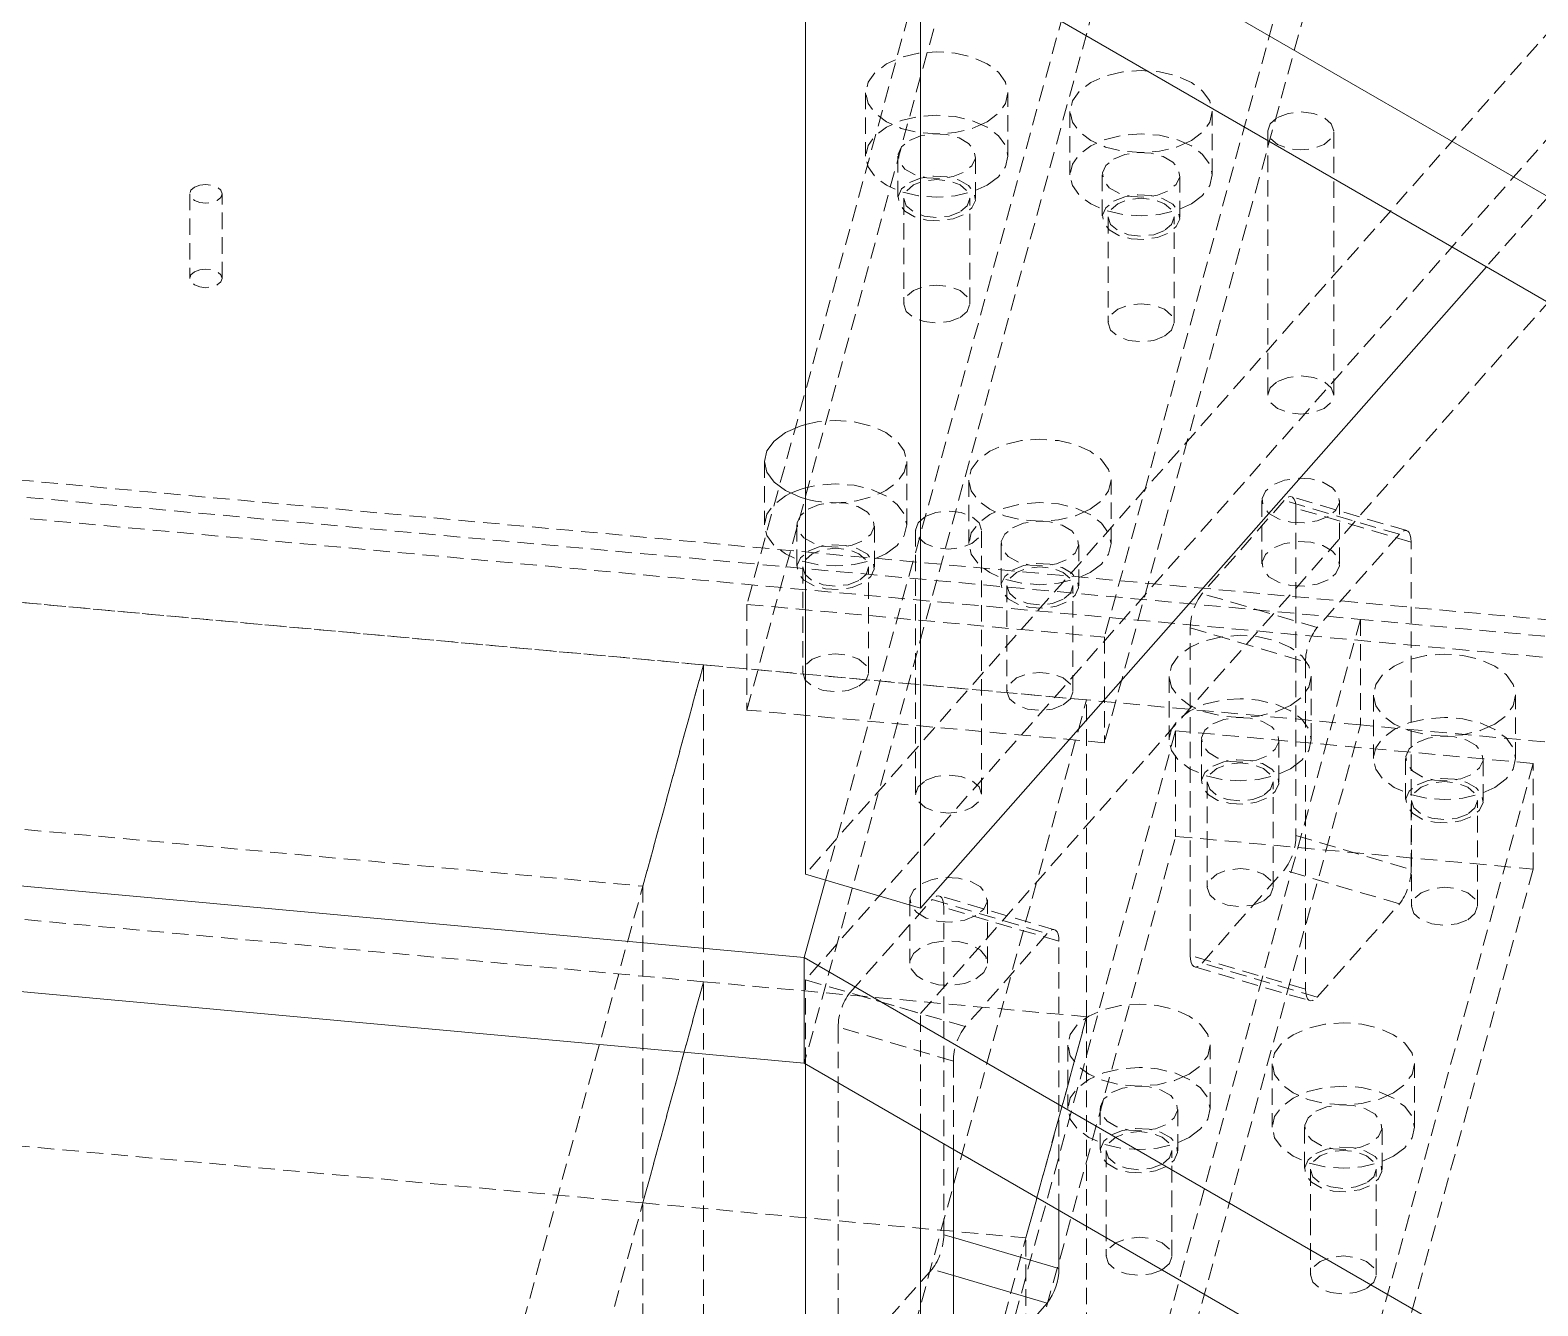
# Model space of a CAD drawing. Header units: millimetres. Extents: x 1529 to 6255, y 1713 to 5797.
# Drawn here: x 5349.6 to 5466.2, y 5170.2 to 5268.8 of the extents above; entities that cross this region are included whole.
import ezdxf

# ---------------------------------------------------------------- set-up
doc = ezdxf.new("R2010")
doc.units = ezdxf.units.MM
doc.linetypes.add('HIDDEN', pattern=[1.905, 1.27, -0.635])

msp = doc.modelspace()

# ---------------------------------------------------------------- linework, layer by layer
at = {"color": 7, "linetype": 'HIDDEN', "lineweight": 0}
for p, q in [((5452.461, 5345.75), (5409.441, 5188.951)), ((5438.164, 5345.304), (5405, 5224.426)), ((5465.819, 5342.775), (5432.655, 5221.897)), ((5531.719, 5342.013), (5409.526, 5203.57)), ((5405, 5216.26), (5438.164, 5337.139)), ((5447.095, 5334.36), (5411.086, 5203.111)), ((5465.819, 5334.61), (5432.655, 5213.732)), ((5531.719, 5333.848), (5409.526, 5195.405)), ((5418.436, 5192.784), (5540.629, 5331.227)), ((5527.5, 5324.517), (5462.201, 5250.534)), ((4968.243, 5265.91), (5538.738, 5213.747)), ((5414.186, 5263.979), (5414.186, 5259.08)), ((5425.186, 5259.08), (5425.186, 5263.979)), ((5429.989, 5262.535), (5429.989, 5257.635)), ((5440.989, 5257.635), (5440.989, 5262.535)), ((5445.288, 5261.033), (5445.288, 5240.619)), ((5450.388, 5240.619), (5450.388, 5261.033)), ((5416.686, 5259.08), (5416.686, 5255.814)), ((5422.686, 5255.814), (5422.686, 5259.08)), ((5432.489, 5257.635), (5432.489, 5254.369)), ((5438.489, 5254.369), (5438.489, 5257.635)), ((5095.099, 5255.944), (5452.461, 5223.269)), ((5539.52, 5216.598), (5098.759, 5256.899)), ((5361.907, 5256.169), (5361.907, 5249.637)), ((5364.407, 5249.637), (5364.407, 5256.169)), ((5417.136, 5255.814), (5417.136, 5247.649)), ((5422.236, 5247.649), (5422.236, 5255.814)), ((5432.939, 5254.369), (5432.939, 5246.204)), ((5438.039, 5246.204), (5438.039, 5254.369)), ((5452.461, 5215.104), (5054.521, 5251.489)), ((5401.644, 5219.75), (5105.337, 5246.842)), ((5406.364, 5235.47), (5406.364, 5230.571)), ((5417.364, 5230.571), (5417.364, 5235.47)), ((5422.167, 5234.026), (5422.167, 5229.126)), ((5433.167, 5229.126), (5433.167, 5234.026)), ((5456.035, 5230.13), (5447.125, 5232.751)), ((5446.561, 5232.466), (5440.205, 5225.264)), ((5444.838, 5232.454), (5444.838, 5227.555)), ((5455.471, 5229.845), (5446.561, 5232.466)), ((5456.379, 5229.24), (5447.469, 5231.861)), ((5447.469, 5231.861), (5447.469, 5206.548)), ((5450.838, 5227.555), (5450.838, 5232.454)), ((5408.864, 5230.571), (5408.864, 5227.305)), ((5414.864, 5227.305), (5414.864, 5230.571)), ((5100.644, 5229.737), (5396.951, 5202.645)), ((5418.048, 5230.171), (5418.048, 5209.757)), ((5423.149, 5209.757), (5423.149, 5230.171)), ((5424.667, 5229.126), (5424.667, 5225.86)), ((5430.667, 5225.86), (5430.667, 5229.126)), ((5455.471, 5229.845), (5449.115, 5222.644)), ((5456.379, 5203.928), (5456.379, 5229.24)), ((5409.314, 5227.305), (5409.314, 5219.14)), ((5414.414, 5219.14), (5414.414, 5227.305)), ((5425.117, 5225.86), (5425.117, 5217.695)), ((5430.217, 5217.695), (5430.217, 5225.86)), ((5405, 5224.426), (5432.655, 5221.897)), ((5405, 5224.426), (5405, 5216.26)), ((5449.115, 5222.644), (5440.205, 5225.264)), ((5452.461, 5223.269), (5411.086, 5072.465)), ((5452.461, 5223.269), (5452.461, 5215.104)), ((5540.713, 5215.2), (5452.461, 5223.269)), ((5401.644, 5195.254), (5105.337, 5222.346)), ((5439.297, 5222.603), (5448.207, 5219.982)), ((5439.297, 5197.29), (5439.297, 5222.603)), ((5432.655, 5221.897), (5432.655, 5213.732)), ((5401.644, 5219.75), (5358.624, 5062.951)), ((5396.951, 5202.645), (5401.644, 5219.75)), ((5431.275, 5217.041), (5401.644, 5219.75)), ((5401.644, 5219.75), (5401.644, 5195.254)), ((5448.207, 5219.982), (5448.207, 5194.669)), ((5437.651, 5218.86), (5437.651, 5213.961)), ((5448.651, 5213.961), (5448.651, 5218.86)), ((5453.454, 5217.415), (5453.454, 5212.516)), ((5464.454, 5212.516), (5464.454, 5217.415)), ((5388.255, 5060.241), (5431.275, 5217.041)), ((5432.655, 5213.732), (5405, 5216.26)), ((5431.275, 5192.545), (5431.275, 5217.041)), ((5409.441, 5058.304), (5452.461, 5215.104)), ((5540.713, 5207.034), (5452.461, 5215.104)), ((5438.164, 5214.658), (5405, 5093.779)), ((5465.819, 5212.129), (5438.164, 5214.658)), ((5438.164, 5214.658), (5438.164, 5206.492)), ((5440.151, 5213.961), (5440.151, 5210.695)), ((5446.151, 5210.695), (5446.151, 5213.961)), ((5465.819, 5212.129), (5432.655, 5091.251)), ((5455.954, 5212.516), (5455.954, 5209.25)), ((5461.954, 5209.25), (5461.954, 5212.516)), ((5465.819, 5203.963), (5465.819, 5212.129)), ((5440.601, 5210.695), (5440.601, 5202.529)), ((5445.701, 5202.529), (5445.701, 5210.695)), ((5456.404, 5209.25), (5456.404, 5201.084)), ((5461.504, 5201.084), (5461.504, 5209.25)), ((5405, 5085.614), (5438.164, 5206.492)), ((5438.164, 5206.492), (5465.819, 5203.963)), ((5447.469, 5206.548), (5456.379, 5203.928)), ((5396.951, 5178.148), (5100.644, 5205.241)), ((5465.819, 5203.963), (5432.655, 5083.085)), ((5440.205, 5196.685), (5446.561, 5203.887)), ((5455.471, 5201.266), (5446.561, 5203.887)), ((5396.951, 5202.645), (5396.951, 5178.148)), ((5412.966, 5194.402), (5419.321, 5201.604)), ((5417.599, 5201.592), (5417.599, 5196.693)), ((5419.321, 5201.604), (5428.231, 5198.983)), ((5428.796, 5199.268), (5419.886, 5201.889)), ((5423.598, 5196.693), (5423.598, 5201.592)), ((5449.115, 5194.065), (5455.471, 5201.266)), ((5429.139, 5198.378), (5420.229, 5200.999)), ((5420.229, 5175.686), (5420.229, 5200.999)), ((5428.231, 5198.983), (5421.876, 5191.782)), ((5429.139, 5177.579), (5429.139, 5198.378)), ((5448.207, 5194.669), (5439.297, 5197.29)), ((5439.641, 5196.4), (5448.551, 5193.779)), ((5449.115, 5194.065), (5440.205, 5196.685)), ((5401.644, 5195.254), (5358.624, 5038.454)), ((5396.951, 5178.148), (5401.644, 5195.254)), ((5401.644, 5195.254), (5431.275, 5192.545)), ((5401.644, 4688.999), (5401.644, 5195.254)), ((5409.526, 5188.902), (5409.526, 5195.405)), ((5409.526, 5195.405), (5418.436, 5192.784)), ((5421.876, 5191.782), (5412.966, 5194.402)), ((5431.275, 5192.545), (5388.255, 5035.745)), ((5420.968, 5189.12), (5412.058, 5191.741)), ((5412.058, 5191.741), (5412.058, 5166.428)), ((5418.436, 5183.758), (5418.436, 5192.784)), ((5426.582, 5175.439), (5431.275, 5192.545)), ((5431.275, 5192.545), (5431.275, 4686.289)), ((5429.83, 5190.351), (5429.83, 5185.452)), ((5440.83, 5185.452), (5440.83, 5190.351)), ((5420.968, 5189.12), (5420.968, 5182.297)), ((5445.633, 5188.906), (5445.633, 5184.007)), ((5456.633, 5184.007), (5456.633, 5188.906)), ((5432.33, 5185.452), (5432.33, 5182.186)), ((5438.33, 5182.186), (5438.33, 5185.452)), ((5448.133, 5184.007), (5448.133, 5180.741)), ((5454.133, 5180.741), (5454.133, 5184.007)), ((5432.78, 5182.186), (5432.78, 5174.02)), ((5437.88, 5174.02), (5437.88, 5182.186)), ((5448.583, 5180.741), (5448.583, 5172.575)), ((5453.683, 5172.575), (5453.683, 5180.741)), ((5396.951, 5178.148), (5426.582, 5175.439)), ((5396.951, 4671.893), (5396.951, 5178.148)), ((5420.968, 5175.469), (5420.229, 5175.686)), ((5426.582, 4669.184), (5426.582, 5175.439)), ((5419.321, 5173.025), (5412.966, 5165.823)), ((5420.968, 5172.54), (5419.321, 5173.025))]:
    msp.add_line(p, q, dxfattribs=at)
at = {"color": 7, "linetype": 'Continuous', "lineweight": 15}
for p, q in [((5409.591, 5289.07), (5698.033, 5122.557)), ((5409.526, 5203.57), (5409.526, 5280.943)), ((5409.591, 5280.905), (5698.033, 5114.391)), ((5418.436, 5200.949), (5418.436, 5275.799)), ((5462.201, 5250.534), (5418.436, 5200.949)), ((5011.501, 5233.501), (5409.441, 5197.116)), ((5011.501, 5225.336), (5409.441, 5188.951)), ((5418.436, 5200.949), (5409.526, 5203.57)), ((5411.086, 5203.111), (5409.441, 5197.116)), ((5409.441, 5197.116), (5694.335, 5032.65)), ((5409.441, 5188.951), (5409.441, 5197.116)), ((5409.441, 5188.951), (5694.335, 5024.485)), ((5409.526, 5072.924), (5409.526, 5188.902)), ((5418.436, 5070.303), (5418.436, 5183.758)), ((5420.968, 5182.297), (5420.968, 5163.807)), ((5429.139, 5173.066), (5429.139, 5177.579)), ((5421.876, 5163.203), (5428.231, 5170.404))]:
    msp.add_line(p, q, dxfattribs=at)
at = {"color": 8, "linetype": 'Continuous', "lineweight": 15}
for p, q in [((5429.139, 5173.066), (5420.968, 5175.469)), ((5428.231, 5170.404), (5420.968, 5172.54))]:
    msp.add_line(p, q, dxfattribs=at)
at = {"color": 7, "linetype": 'HIDDEN', "lineweight": 0, "flags": 128}
for points in [[(5423.575, 5261.734), (5422.436, 5261.23), (5421.11, 5260.913), (5419.686, 5260.804), (5418.263, 5260.913), (5416.936, 5261.23), (5415.797, 5261.734), (5414.923, 5262.392), (5414.374, 5263.158), (5414.186, 5263.979), (5414.374, 5264.801), (5414.923, 5265.567), (5415.797, 5266.225), (5416.936, 5266.729), (5418.263, 5267.046), (5419.686, 5267.155), (5421.11, 5267.046), (5422.436, 5266.729), (5423.575, 5266.225), (5424.449, 5265.567), (5424.999, 5264.801), (5425.186, 5263.979), (5424.999, 5263.158), (5424.449, 5262.392), (5423.575, 5261.734)], [(5439.378, 5260.289), (5438.239, 5259.785), (5436.913, 5259.468), (5435.489, 5259.359), (5434.066, 5259.468), (5432.739, 5259.785), (5431.6, 5260.289), (5430.726, 5260.947), (5430.177, 5261.713), (5429.989, 5262.535), (5430.177, 5263.356), (5430.726, 5264.122), (5431.6, 5264.78), (5432.739, 5265.284), (5434.066, 5265.601), (5435.489, 5265.71), (5436.913, 5265.601), (5438.239, 5265.284), (5439.378, 5264.78), (5440.252, 5264.122), (5440.802, 5263.356), (5440.989, 5262.535), (5440.802, 5261.713), (5440.252, 5260.947), (5439.378, 5260.289)], [(5423.575, 5256.835), (5424.449, 5257.493), (5424.999, 5258.258), (5425.186, 5259.08), (5424.999, 5259.902), (5424.449, 5260.668), (5423.575, 5261.325), (5422.436, 5261.83), (5421.11, 5262.147), (5419.686, 5262.255), (5418.263, 5262.147), (5416.936, 5261.83), (5415.797, 5261.325), (5414.923, 5260.668), (5414.374, 5259.902), (5414.186, 5259.08), (5414.374, 5258.258), (5414.923, 5257.493), (5415.797, 5256.835), (5416.936, 5256.331), (5418.263, 5256.013), (5419.686, 5255.905), (5421.11, 5256.013), (5422.436, 5256.331), (5423.575, 5256.835)], [(5446.035, 5262.074), (5446.862, 5262.393), (5447.838, 5262.505), (5448.814, 5262.393), (5449.641, 5262.074), (5450.194, 5261.596), (5450.388, 5261.033), (5450.194, 5260.469), (5449.641, 5259.992), (5448.814, 5259.673), (5447.838, 5259.561), (5446.862, 5259.673), (5446.035, 5259.992), (5445.482, 5260.469), (5445.288, 5261.033), (5445.482, 5261.596), (5446.035, 5262.074)], [(5417.565, 5260.305), (5418.418, 5260.65), (5419.425, 5260.805), (5420.463, 5260.753), (5421.407, 5260.499), (5422.144, 5260.074), (5422.584, 5259.528), (5422.675, 5258.929), (5422.405, 5258.348), (5421.807, 5257.856), (5420.954, 5257.511), (5419.948, 5257.355), (5418.91, 5257.407), (5417.965, 5257.662), (5417.229, 5258.087), (5416.788, 5258.632), (5416.697, 5259.231), (5416.967, 5259.812), (5417.565, 5260.305)], [(5439.378, 5255.39), (5440.252, 5256.048), (5440.802, 5256.814), (5440.989, 5257.635), (5440.802, 5258.457), (5440.252, 5259.223), (5439.378, 5259.88), (5438.239, 5260.385), (5436.913, 5260.702), (5435.489, 5260.81), (5434.066, 5260.702), (5432.739, 5260.385), (5431.6, 5259.88), (5430.726, 5259.223), (5430.177, 5258.457), (5429.989, 5257.635), (5430.177, 5256.814), (5430.726, 5256.048), (5431.6, 5255.39), (5432.739, 5254.886), (5434.066, 5254.568), (5435.489, 5254.46), (5436.913, 5254.568), (5438.239, 5254.886), (5439.378, 5255.39)], [(5433.368, 5258.86), (5434.221, 5259.205), (5435.228, 5259.361), (5436.266, 5259.308), (5437.21, 5259.054), (5437.947, 5258.629), (5438.387, 5258.084), (5438.478, 5257.484), (5438.208, 5256.903), (5437.61, 5256.411), (5436.757, 5256.066), (5435.751, 5255.91), (5434.713, 5255.962), (5433.768, 5256.217), (5433.032, 5256.642), (5432.591, 5257.187), (5432.501, 5257.786), (5432.77, 5258.367), (5433.368, 5258.86)], [(5417.565, 5257.039), (5418.418, 5257.384), (5419.425, 5257.539), (5420.463, 5257.487), (5421.407, 5257.233), (5422.144, 5256.807), (5422.584, 5256.262), (5422.675, 5255.663), (5422.405, 5255.082), (5421.807, 5254.589), (5420.954, 5254.244), (5419.948, 5254.089), (5418.91, 5254.141), (5417.965, 5254.395), (5417.229, 5254.821), (5416.788, 5255.366), (5416.697, 5255.965), (5416.967, 5256.546), (5417.565, 5257.039)], [(5421.489, 5254.773), (5420.662, 5254.454), (5419.686, 5254.342), (5418.71, 5254.454), (5417.883, 5254.773), (5417.33, 5255.251), (5417.136, 5255.814), (5417.33, 5256.377), (5417.883, 5256.855), (5418.71, 5257.174), (5419.686, 5257.286), (5420.662, 5257.174), (5421.489, 5256.855), (5422.042, 5256.377), (5422.236, 5255.814), (5422.042, 5255.251), (5421.489, 5254.773)], [(5362.273, 5256.679), (5362.678, 5256.836), (5363.157, 5256.891), (5363.635, 5256.836), (5364.04, 5256.679), (5364.311, 5256.445), (5364.407, 5256.169), (5364.311, 5255.893), (5364.04, 5255.659), (5363.635, 5255.502), (5363.157, 5255.447), (5362.678, 5255.502), (5362.273, 5255.659), (5362.002, 5255.893), (5361.907, 5256.169), (5362.002, 5256.445), (5362.273, 5256.679)], [(5433.368, 5255.594), (5434.221, 5255.939), (5435.228, 5256.094), (5436.266, 5256.042), (5437.21, 5255.788), (5437.947, 5255.362), (5438.387, 5254.817), (5438.478, 5254.218), (5438.208, 5253.637), (5437.61, 5253.145), (5436.757, 5252.8), (5435.751, 5252.644), (5434.713, 5252.696), (5433.768, 5252.95), (5433.032, 5253.376), (5432.591, 5253.921), (5432.501, 5254.52), (5432.77, 5255.101), (5433.368, 5255.594)], [(5437.292, 5253.328), (5436.465, 5253.009), (5435.489, 5252.897), (5434.513, 5253.009), (5433.686, 5253.328), (5433.133, 5253.806), (5432.939, 5254.369), (5433.133, 5254.932), (5433.686, 5255.41), (5434.513, 5255.729), (5435.489, 5255.841), (5436.465, 5255.729), (5437.292, 5255.41), (5437.845, 5254.932), (5438.039, 5254.369), (5437.845, 5253.806), (5437.292, 5253.328)], [(5362.273, 5250.147), (5362.678, 5250.303), (5363.157, 5250.358), (5363.635, 5250.303), (5364.04, 5250.147), (5364.311, 5249.913), (5364.407, 5249.637), (5364.311, 5249.36), (5364.04, 5249.126), (5363.635, 5248.97), (5363.157, 5248.915), (5362.678, 5248.97), (5362.273, 5249.126), (5362.002, 5249.361), (5361.907, 5249.637), (5362.002, 5249.913), (5362.273, 5250.147)], [(5421.489, 5246.608), (5422.042, 5247.085), (5422.236, 5247.649), (5422.042, 5248.212), (5421.489, 5248.69), (5420.662, 5249.009), (5419.686, 5249.121), (5418.71, 5249.009), (5417.883, 5248.69), (5417.33, 5248.212), (5417.136, 5247.649), (5417.33, 5247.085), (5417.883, 5246.608), (5418.71, 5246.289), (5419.686, 5246.177), (5420.662, 5246.289), (5421.489, 5246.608)], [(5437.292, 5245.163), (5437.845, 5245.64), (5438.039, 5246.204), (5437.845, 5246.767), (5437.292, 5247.245), (5436.465, 5247.564), (5435.489, 5247.676), (5434.513, 5247.564), (5433.686, 5247.245), (5433.133, 5246.767), (5432.939, 5246.204), (5433.133, 5245.64), (5433.686, 5245.163), (5434.513, 5244.844), (5435.489, 5244.732), (5436.465, 5244.844), (5437.292, 5245.163)], [(5446.035, 5241.66), (5446.862, 5241.979), (5447.838, 5242.091), (5448.814, 5241.979), (5449.641, 5241.66), (5450.194, 5241.183), (5450.388, 5240.619), (5450.194, 5240.056), (5449.641, 5239.578), (5448.814, 5239.259), (5447.838, 5239.147), (5446.862, 5239.259), (5446.035, 5239.578), (5445.482, 5240.056), (5445.288, 5240.619), (5445.482, 5241.183), (5446.035, 5241.66)], [(5409.526, 5238.344), (5410.441, 5238.537), (5411.864, 5238.646), (5413.288, 5238.537), (5414.614, 5238.22), (5415.753, 5237.716), (5416.628, 5237.058), (5417.177, 5236.292), (5417.364, 5235.47), (5417.177, 5234.649), (5416.628, 5233.883), (5415.753, 5233.225)], [(5431.556, 5231.78), (5430.417, 5231.276), (5429.091, 5230.959), (5427.667, 5230.85), (5426.244, 5230.959), (5424.917, 5231.276), (5423.778, 5231.78), (5422.904, 5232.438), (5422.355, 5233.204), (5422.167, 5234.026), (5422.355, 5234.847), (5422.904, 5235.613), (5423.778, 5236.271), (5424.917, 5236.775), (5426.244, 5237.092), (5427.667, 5237.201), (5429.091, 5237.092), (5430.417, 5236.775), (5431.556, 5236.271), (5432.431, 5235.613), (5432.98, 5234.847), (5433.167, 5234.026), (5432.98, 5233.204), (5432.431, 5232.438), (5431.556, 5231.78)], [(5415.753, 5228.326), (5416.628, 5228.984), (5417.177, 5229.749), (5417.364, 5230.571), (5417.177, 5231.393), (5416.628, 5232.159), (5415.753, 5232.816), (5414.614, 5233.321), (5413.288, 5233.638), (5411.864, 5233.746), (5410.441, 5233.638), (5409.526, 5233.445)], [(5449.959, 5231.229), (5449.106, 5230.884), (5448.099, 5230.729), (5447.061, 5230.781), (5446.117, 5231.035), (5445.38, 5231.46), (5444.94, 5232.006), (5444.849, 5232.605), (5445.119, 5233.186), (5445.717, 5233.678), (5446.57, 5234.023), (5447.576, 5234.179), (5448.614, 5234.127), (5449.559, 5233.872), (5450.295, 5233.447), (5450.736, 5232.902), (5450.827, 5232.303), (5450.557, 5231.722), (5449.959, 5231.229)], [(5408.365, 5233.021), (5407.975, 5232.816), (5407.101, 5232.159), (5406.552, 5231.393), (5406.364, 5230.571), (5406.552, 5229.749), (5407.101, 5228.984), (5407.975, 5228.326), (5409.114, 5227.822), (5410.441, 5227.504), (5411.864, 5227.396), (5413.288, 5227.504), (5414.614, 5227.822), (5415.753, 5228.326), (5415.753, 5228.326)], [(5447.469, 5231.861), (5447.451, 5232.16), (5447.4, 5232.408), (5447.316, 5232.595), (5447.203, 5232.715), (5447.065, 5232.762), (5446.908, 5232.735), (5446.738, 5232.635), (5446.561, 5232.466)], [(5409.743, 5231.796), (5410.597, 5232.141), (5411.603, 5232.296), (5412.641, 5232.244), (5413.585, 5231.99), (5414.322, 5231.565), (5414.762, 5231.019), (5414.853, 5230.42), (5414.583, 5229.839), (5413.986, 5229.347), (5413.132, 5229.002), (5412.126, 5228.846), (5411.088, 5228.898), (5410.144, 5229.153), (5409.407, 5229.578), (5408.967, 5230.123), (5408.876, 5230.722), (5409.145, 5231.303), (5409.743, 5231.796)], [(5418.795, 5231.212), (5419.623, 5231.531), (5420.599, 5231.643), (5421.574, 5231.531), (5422.402, 5231.212), (5422.954, 5230.734), (5423.149, 5230.171), (5422.954, 5229.607), (5422.402, 5229.13), (5421.574, 5228.811), (5420.598, 5228.699), (5419.623, 5228.811), (5418.795, 5229.13), (5418.243, 5229.607), (5418.048, 5230.171), (5418.243, 5230.734), (5418.795, 5231.212)], [(5431.556, 5226.881), (5432.431, 5227.539), (5432.98, 5228.305), (5433.167, 5229.126), (5432.98, 5229.948), (5432.431, 5230.714), (5431.556, 5231.371), (5430.417, 5231.876), (5429.091, 5232.193), (5427.667, 5232.301), (5426.244, 5232.193), (5424.917, 5231.876), (5423.778, 5231.371), (5422.904, 5230.714), (5422.355, 5229.948), (5422.167, 5229.126), (5422.355, 5228.305), (5422.904, 5227.539), (5423.778, 5226.881), (5424.917, 5226.377), (5426.244, 5226.059), (5427.667, 5225.951), (5429.091, 5226.059), (5430.417, 5226.377), (5431.556, 5226.881)], [(5425.546, 5230.351), (5426.4, 5230.696), (5427.406, 5230.852), (5428.444, 5230.799), (5429.388, 5230.545), (5430.125, 5230.12), (5430.565, 5229.575), (5430.656, 5228.975), (5430.386, 5228.394), (5429.789, 5227.902), (5428.935, 5227.557), (5427.929, 5227.401), (5426.891, 5227.453), (5425.947, 5227.708), (5425.21, 5228.133), (5424.77, 5228.678), (5424.679, 5229.277), (5424.948, 5229.858), (5425.546, 5230.351)], [(5409.743, 5228.53), (5410.597, 5228.875), (5411.603, 5229.03), (5412.641, 5228.978), (5413.585, 5228.724), (5414.322, 5228.298), (5414.762, 5227.753), (5414.853, 5227.154), (5414.583, 5226.573), (5413.986, 5226.08), (5413.132, 5225.735), (5412.126, 5225.58), (5411.088, 5225.632), (5410.144, 5225.886), (5409.407, 5226.312), (5408.967, 5226.857), (5408.876, 5227.456), (5409.145, 5228.037), (5409.743, 5228.53)], [(5449.959, 5226.33), (5449.106, 5225.985), (5448.099, 5225.829), (5447.061, 5225.882), (5446.117, 5226.136), (5445.38, 5226.561), (5444.94, 5227.106), (5444.849, 5227.706), (5445.119, 5228.287), (5445.717, 5228.779), (5446.57, 5229.124), (5447.576, 5229.28), (5448.614, 5229.227), (5449.559, 5228.973), (5450.295, 5228.548), (5450.736, 5228.003), (5450.827, 5227.404), (5450.557, 5226.823), (5449.959, 5226.33)], [(5456.379, 5229.24), (5456.361, 5229.539), (5456.31, 5229.787), (5456.226, 5229.974), (5456.113, 5230.094), (5455.975, 5230.141), (5455.818, 5230.114), (5455.648, 5230.014), (5455.471, 5229.845)], [(5413.667, 5226.264), (5412.84, 5225.945), (5411.864, 5225.833), (5410.889, 5225.945), (5410.061, 5226.264), (5409.508, 5226.742), (5409.314, 5227.305), (5409.508, 5227.868), (5410.061, 5228.346), (5410.889, 5228.665), (5411.864, 5228.777), (5412.84, 5228.665), (5413.667, 5228.346), (5414.22, 5227.868), (5414.414, 5227.305), (5414.22, 5226.742), (5413.667, 5226.264)], [(5425.546, 5227.085), (5426.4, 5227.43), (5427.406, 5227.585), (5428.444, 5227.533), (5429.388, 5227.279), (5430.125, 5226.853), (5430.565, 5226.308), (5430.656, 5225.709), (5430.386, 5225.128), (5429.789, 5224.636), (5428.935, 5224.291), (5427.929, 5224.135), (5426.891, 5224.187), (5425.947, 5224.441), (5425.21, 5224.867), (5424.77, 5225.412), (5424.679, 5226.011), (5424.948, 5226.592), (5425.546, 5227.085)], [(5429.471, 5224.819), (5428.643, 5224.5), (5427.667, 5224.388), (5426.692, 5224.5), (5425.864, 5224.819), (5425.311, 5225.297), (5425.117, 5225.86), (5425.312, 5226.423), (5425.864, 5226.901), (5426.692, 5227.22), (5427.667, 5227.332), (5428.643, 5227.22), (5429.471, 5226.901), (5430.023, 5226.423), (5430.217, 5225.86), (5430.023, 5225.297), (5429.471, 5224.819)], [(5447.04, 5216.615), (5445.901, 5216.11), (5444.575, 5215.793), (5443.151, 5215.685), (5441.728, 5215.793), (5440.401, 5216.11), (5439.262, 5216.615), (5438.388, 5217.272), (5437.839, 5218.038), (5437.651, 5218.86), (5437.839, 5219.682), (5438.388, 5220.448), (5439.262, 5221.105), (5440.401, 5221.61), (5441.728, 5221.927), (5443.151, 5222.035), (5444.575, 5221.927), (5445.901, 5221.61), (5447.04, 5221.105), (5447.914, 5220.448), (5448.464, 5219.682), (5448.651, 5218.86), (5448.464, 5218.038), (5447.914, 5217.272), (5447.04, 5216.615)], [(5413.667, 5218.099), (5414.22, 5218.576), (5414.414, 5219.14), (5414.22, 5219.703), (5413.667, 5220.181), (5412.84, 5220.5), (5411.864, 5220.612), (5410.889, 5220.5), (5410.061, 5220.181), (5409.508, 5219.703), (5409.314, 5219.14), (5409.508, 5218.576), (5410.061, 5218.099), (5410.889, 5217.78), (5411.864, 5217.668), (5412.84, 5217.78), (5413.667, 5218.099)], [(5462.843, 5215.17), (5461.704, 5214.665), (5460.378, 5214.348), (5458.954, 5214.24), (5457.531, 5214.348), (5456.204, 5214.665), (5455.065, 5215.17), (5454.191, 5215.828), (5453.642, 5216.593), (5453.454, 5217.415), (5453.642, 5218.237), (5454.191, 5219.003), (5455.065, 5219.66), (5456.204, 5220.165), (5457.531, 5220.482), (5458.954, 5220.59), (5460.378, 5220.482), (5461.704, 5220.165), (5462.843, 5219.66), (5463.717, 5219.003), (5464.267, 5218.237), (5464.454, 5217.415), (5464.267, 5216.593), (5463.717, 5215.828), (5462.843, 5215.17)], [(5429.471, 5216.654), (5430.023, 5217.131), (5430.217, 5217.695), (5430.023, 5218.258), (5429.471, 5218.736), (5428.643, 5219.055), (5427.667, 5219.167), (5426.692, 5219.055), (5425.864, 5218.736), (5425.312, 5218.258), (5425.117, 5217.695), (5425.311, 5217.131), (5425.864, 5216.654), (5426.692, 5216.335), (5427.667, 5216.223), (5428.643, 5216.335), (5429.471, 5216.654)], [(5447.04, 5211.716), (5447.914, 5212.373), (5448.464, 5213.139), (5448.651, 5213.961), (5448.464, 5214.783), (5447.914, 5215.548), (5447.04, 5216.206), (5445.901, 5216.71), (5444.575, 5217.028), (5443.151, 5217.136), (5441.728, 5217.028), (5440.401, 5216.71), (5439.262, 5216.206), (5438.388, 5215.548), (5437.839, 5214.783), (5437.651, 5213.961), (5437.839, 5213.139), (5438.388, 5212.373), (5439.262, 5211.716), (5440.401, 5211.211), (5441.728, 5210.894), (5443.151, 5210.786), (5444.575, 5210.894), (5445.901, 5211.211), (5447.04, 5211.716)], [(5441.03, 5215.185), (5441.883, 5215.53), (5442.89, 5215.686), (5443.928, 5215.634), (5444.872, 5215.379), (5445.609, 5214.954), (5446.049, 5214.409), (5446.14, 5213.81), (5445.87, 5213.229), (5445.273, 5212.736), (5444.419, 5212.391), (5443.413, 5212.235), (5442.375, 5212.288), (5441.431, 5212.542), (5440.694, 5212.967), (5440.253, 5213.513), (5440.163, 5214.112), (5440.432, 5214.693), (5441.03, 5215.185)], [(5462.843, 5210.271), (5463.717, 5210.928), (5464.267, 5211.694), (5464.454, 5212.516), (5464.267, 5213.338), (5463.717, 5214.103), (5462.843, 5214.761), (5461.704, 5215.266), (5460.378, 5215.583), (5458.954, 5215.691), (5457.531, 5215.583), (5456.204, 5215.266), (5455.065, 5214.761), (5454.191, 5214.103), (5453.642, 5213.338), (5453.454, 5212.516), (5453.642, 5211.694), (5454.191, 5210.928), (5455.065, 5210.271), (5456.204, 5209.766), (5457.531, 5209.449), (5458.954, 5209.341), (5460.378, 5209.449), (5461.704, 5209.766), (5462.843, 5210.271)], [(5456.833, 5213.74), (5457.686, 5214.085), (5458.693, 5214.241), (5459.731, 5214.189), (5460.675, 5213.935), (5461.412, 5213.509), (5461.852, 5212.964), (5461.943, 5212.365), (5461.673, 5211.784), (5461.076, 5211.291), (5460.222, 5210.946), (5459.216, 5210.791), (5458.178, 5210.843), (5457.234, 5211.097), (5456.497, 5211.522), (5456.057, 5212.068), (5455.966, 5212.667), (5456.235, 5213.248), (5456.833, 5213.74)], [(5441.03, 5211.919), (5441.883, 5212.264), (5442.89, 5212.42), (5443.928, 5212.367), (5444.872, 5212.113), (5445.609, 5211.688), (5446.049, 5211.143), (5446.14, 5210.544), (5445.87, 5209.963), (5445.273, 5209.47), (5444.419, 5209.125), (5443.413, 5208.969), (5442.375, 5209.022), (5441.431, 5209.276), (5440.694, 5209.701), (5440.253, 5210.246), (5440.163, 5210.846), (5440.432, 5211.427), (5441.03, 5211.919)], [(5444.954, 5209.654), (5444.127, 5209.335), (5443.151, 5209.223), (5442.175, 5209.335), (5441.348, 5209.654), (5440.795, 5210.131), (5440.601, 5210.695), (5440.795, 5211.258), (5441.348, 5211.736), (5442.175, 5212.055), (5443.151, 5212.167), (5444.127, 5212.055), (5444.954, 5211.736), (5445.507, 5211.258), (5445.701, 5210.695), (5445.507, 5210.131), (5444.954, 5209.654)], [(5418.795, 5210.798), (5419.623, 5211.117), (5420.599, 5211.229), (5421.574, 5211.117), (5422.402, 5210.798), (5422.954, 5210.321), (5423.149, 5209.757), (5422.954, 5209.194), (5422.402, 5208.716), (5421.574, 5208.397), (5420.598, 5208.285), (5419.623, 5208.397), (5418.795, 5208.716), (5418.243, 5209.194), (5418.048, 5209.757), (5418.243, 5210.321), (5418.795, 5210.798)], [(5456.833, 5210.474), (5457.686, 5210.819), (5458.693, 5210.975), (5459.731, 5210.923), (5460.675, 5210.668), (5461.412, 5210.243), (5461.852, 5209.698), (5461.943, 5209.099), (5461.673, 5208.518), (5461.076, 5208.025), (5460.222, 5207.68), (5459.216, 5207.524), (5458.178, 5207.577), (5457.234, 5207.831), (5456.497, 5208.256), (5456.057, 5208.801), (5455.966, 5209.401), (5456.235, 5209.982), (5456.833, 5210.474)], [(5460.757, 5208.209), (5459.93, 5207.89), (5458.954, 5207.778), (5457.978, 5207.89), (5457.151, 5208.209), (5456.598, 5208.686), (5456.404, 5209.25), (5456.598, 5209.813), (5457.151, 5210.291), (5457.978, 5210.61), (5458.954, 5210.722), (5459.93, 5210.61), (5460.757, 5210.291), (5461.31, 5209.813), (5461.504, 5209.25), (5461.31, 5208.686), (5460.757, 5208.209)], [(5444.954, 5201.488), (5445.507, 5201.966), (5445.701, 5202.529), (5445.507, 5203.092), (5444.954, 5203.57), (5444.127, 5203.889), (5443.151, 5204.001), (5442.175, 5203.889), (5441.348, 5203.57), (5440.795, 5203.092), (5440.601, 5202.529), (5440.795, 5201.966), (5441.348, 5201.488), (5442.175, 5201.169), (5443.151, 5201.057), (5444.127, 5201.169), (5444.954, 5201.488)], [(5422.72, 5200.367), (5421.866, 5200.022), (5420.86, 5199.867), (5419.822, 5199.919), (5418.878, 5200.173), (5418.141, 5200.598), (5417.701, 5201.144), (5417.61, 5201.743), (5417.88, 5202.324), (5418.477, 5202.816), (5419.331, 5203.161), (5420.337, 5203.317), (5421.375, 5203.265), (5422.319, 5203.01), (5423.056, 5202.585), (5423.496, 5202.04), (5423.587, 5201.441), (5423.317, 5200.86), (5422.72, 5200.367)], [(5460.757, 5200.043), (5461.31, 5200.521), (5461.504, 5201.084), (5461.31, 5201.648), (5460.757, 5202.125), (5459.93, 5202.444), (5458.954, 5202.556), (5457.978, 5202.444), (5457.151, 5202.125), (5456.598, 5201.648), (5456.404, 5201.084), (5456.598, 5200.521), (5457.151, 5200.043), (5457.978, 5199.724), (5458.954, 5199.612), (5459.93, 5199.724), (5460.757, 5200.043)], [(5420.229, 5200.999), (5420.212, 5201.298), (5420.16, 5201.546), (5420.076, 5201.733), (5419.963, 5201.853), (5419.826, 5201.9), (5419.669, 5201.873), (5419.499, 5201.773), (5419.321, 5201.604)], [(5429.139, 5198.378), (5429.122, 5198.677), (5429.07, 5198.925), (5428.986, 5199.112), (5428.873, 5199.232), (5428.736, 5199.279), (5428.579, 5199.252), (5428.409, 5199.152), (5428.231, 5198.983)], [(5422.72, 5195.468), (5423.317, 5195.961), (5423.587, 5196.542), (5423.496, 5197.141), (5423.056, 5197.686), (5422.319, 5198.111), (5421.375, 5198.365), (5420.337, 5198.418), (5419.331, 5198.262), (5418.477, 5197.917), (5417.88, 5197.424), (5417.61, 5196.843), (5417.701, 5196.244), (5418.141, 5195.699), (5418.878, 5195.274), (5419.822, 5195.02), (5420.86, 5194.967), (5421.866, 5195.123), (5422.72, 5195.468)], [(5439.297, 5197.29), (5439.314, 5196.991), (5439.366, 5196.743), (5439.45, 5196.556), (5439.563, 5196.436), (5439.701, 5196.389), (5439.857, 5196.416), (5440.028, 5196.516), (5440.205, 5196.685)], [(5448.207, 5194.669), (5448.224, 5194.37), (5448.276, 5194.122), (5448.36, 5193.935), (5448.473, 5193.816), (5448.611, 5193.768), (5448.768, 5193.795), (5448.938, 5193.895), (5449.115, 5194.065)], [(5439.219, 5188.106), (5438.08, 5187.601), (5436.753, 5187.284), (5435.33, 5187.176), (5433.906, 5187.284), (5432.58, 5187.601), (5431.44, 5188.106), (5430.566, 5188.763), (5430.017, 5189.529), (5429.83, 5190.351), (5430.017, 5191.173), (5430.566, 5191.939), (5431.44, 5192.596), (5432.58, 5193.101), (5433.906, 5193.418), (5435.33, 5193.526), (5436.753, 5193.418), (5438.08, 5193.101), (5439.219, 5192.596), (5440.093, 5191.939), (5440.642, 5191.173), (5440.83, 5190.351), (5440.642, 5189.529), (5440.093, 5188.763), (5439.219, 5188.106)], [(5455.022, 5186.661), (5453.883, 5186.156), (5452.556, 5185.839), (5451.133, 5185.731), (5449.709, 5185.839), (5448.383, 5186.156), (5447.243, 5186.661), (5446.369, 5187.319), (5445.82, 5188.084), (5445.633, 5188.906), (5445.82, 5189.728), (5446.369, 5190.494), (5447.243, 5191.151), (5448.383, 5191.656), (5449.709, 5191.973), (5451.133, 5192.081), (5452.556, 5191.973), (5453.883, 5191.656), (5455.022, 5191.151), (5455.896, 5190.494), (5456.445, 5189.728), (5456.633, 5188.906), (5456.445, 5188.084), (5455.896, 5187.319), (5455.022, 5186.661)], [(5439.219, 5183.207), (5440.093, 5183.864), (5440.642, 5184.63), (5440.83, 5185.452), (5440.642, 5186.274), (5440.093, 5187.039), (5439.219, 5187.697), (5438.08, 5188.201), (5436.753, 5188.519), (5435.33, 5188.627), (5433.906, 5188.519), (5432.58, 5188.201), (5431.44, 5187.697), (5430.566, 5187.039), (5430.017, 5186.274), (5429.83, 5185.452), (5430.017, 5184.63), (5430.566, 5183.864), (5431.44, 5183.207), (5432.58, 5182.702), (5433.906, 5182.385), (5435.33, 5182.277), (5436.753, 5182.385), (5438.08, 5182.702), (5439.219, 5183.207)], [(5433.208, 5186.676), (5434.062, 5187.021), (5435.068, 5187.177), (5436.106, 5187.125), (5437.05, 5186.87), (5437.787, 5186.445), (5438.227, 5185.9), (5438.318, 5185.301), (5438.048, 5184.72), (5437.451, 5184.227), (5436.597, 5183.882), (5435.591, 5183.726), (5434.553, 5183.779), (5433.609, 5184.033), (5432.872, 5184.458), (5432.432, 5185.004), (5432.341, 5185.603), (5432.611, 5186.184), (5433.208, 5186.676)], [(5455.022, 5181.762), (5455.896, 5182.419), (5456.445, 5183.185), (5456.633, 5184.007), (5456.445, 5184.829), (5455.896, 5185.594), (5455.022, 5186.252), (5453.883, 5186.757), (5452.556, 5187.074), (5451.133, 5187.182), (5449.709, 5187.074), (5448.383, 5186.757), (5447.243, 5186.252), (5446.369, 5185.594), (5445.82, 5184.829), (5445.633, 5184.007), (5445.82, 5183.185), (5446.369, 5182.419), (5447.243, 5181.762), (5448.383, 5181.257), (5449.709, 5180.94), (5451.133, 5180.832), (5452.556, 5180.94), (5453.883, 5181.257), (5455.022, 5181.762)], [(5449.011, 5185.231), (5449.865, 5185.576), (5450.871, 5185.732), (5451.909, 5185.68), (5452.853, 5185.426), (5453.59, 5185), (5454.03, 5184.455), (5454.121, 5183.856), (5453.851, 5183.275), (5453.254, 5182.782), (5452.4, 5182.437), (5451.394, 5182.282), (5450.356, 5182.334), (5449.412, 5182.588), (5448.675, 5183.013), (5448.235, 5183.559), (5448.144, 5184.158), (5448.414, 5184.739), (5449.011, 5185.231)], [(5433.208, 5183.41), (5434.062, 5183.755), (5435.068, 5183.911), (5436.106, 5183.858), (5437.05, 5183.604), (5437.787, 5183.179), (5438.227, 5182.634), (5438.318, 5182.035), (5438.048, 5181.454), (5437.451, 5180.961), (5436.597, 5180.616), (5435.591, 5180.46), (5434.553, 5180.513), (5433.609, 5180.767), (5432.872, 5181.192), (5432.432, 5181.737), (5432.341, 5182.337), (5432.611, 5182.918), (5433.208, 5183.41)], [(5437.133, 5181.145), (5436.305, 5180.826), (5435.33, 5180.713), (5434.354, 5180.826), (5433.526, 5181.145), (5432.974, 5181.622), (5432.78, 5182.186), (5432.974, 5182.749), (5433.526, 5183.226), (5434.354, 5183.546), (5435.33, 5183.658), (5436.305, 5183.546), (5437.133, 5183.226), (5437.685, 5182.749), (5437.88, 5182.186), (5437.685, 5181.622), (5437.133, 5181.145)], [(5449.011, 5181.965), (5449.865, 5182.31), (5450.871, 5182.466), (5451.909, 5182.414), (5452.853, 5182.159), (5453.59, 5181.734), (5454.03, 5181.189), (5454.121, 5180.59), (5453.851, 5180.009), (5453.254, 5179.516), (5452.4, 5179.171), (5451.394, 5179.015), (5450.356, 5179.068), (5449.412, 5179.322), (5448.675, 5179.747), (5448.235, 5180.292), (5448.144, 5180.892), (5448.414, 5181.473), (5449.011, 5181.965)], [(5452.936, 5179.7), (5452.108, 5179.381), (5451.133, 5179.269), (5450.157, 5179.381), (5449.329, 5179.7), (5448.777, 5180.177), (5448.583, 5180.741), (5448.777, 5181.304), (5449.329, 5181.782), (5450.157, 5182.101), (5451.133, 5182.213), (5452.108, 5182.101), (5452.936, 5181.782), (5453.488, 5181.304), (5453.683, 5180.741), (5453.488, 5180.177), (5452.936, 5179.7)], [(5437.133, 5172.979), (5437.685, 5173.457), (5437.88, 5174.02), (5437.685, 5174.583), (5437.133, 5175.061), (5436.305, 5175.38), (5435.33, 5175.492), (5434.354, 5175.38), (5433.526, 5175.061), (5432.974, 5174.583), (5432.78, 5174.02), (5432.974, 5173.457), (5433.526, 5172.979), (5434.354, 5172.66), (5435.33, 5172.548), (5436.305, 5172.66), (5437.133, 5172.979)], [(5452.936, 5171.534), (5453.488, 5172.012), (5453.683, 5172.575), (5453.488, 5173.139), (5452.936, 5173.616), (5452.108, 5173.935), (5451.133, 5174.047), (5450.157, 5173.935), (5449.329, 5173.616), (5448.777, 5173.139), (5448.583, 5172.575), (5448.777, 5172.012), (5449.329, 5171.534), (5450.157, 5171.215), (5451.133, 5171.103), (5452.108, 5171.215), (5452.936, 5171.534)]]:
    msp.add_lwpolyline(points, dxfattribs=at)
at = {"color": 7, "linetype": 'Continuous', "lineweight": 15, "flags": 128}
for points in [[(5409.526, 5232.597), (5409.114, 5232.721), (5407.975, 5233.225), (5407.101, 5233.883), (5406.552, 5234.649), (5406.364, 5235.47), (5406.552, 5236.292), (5407.101, 5237.058), (5407.975, 5237.716), (5409.114, 5238.22), (5409.526, 5238.344)], [(5409.526, 5233.445), (5409.114, 5233.321), (5408.365, 5233.021)]]:
    msp.add_lwpolyline(points, dxfattribs=at)
at = {"color": 7, "linetype": 'HIDDEN', "lineweight": 0}
for centre, radius, start, end in [((5411.834, 5240.896), 8.615, 254.46339, 297.06674), ((5443.817, 5222.546), 4.521, 143.04011, 179.2885), ((5452.727, 5219.926), 4.521, 143.04092, 179.28899), ((5442.948, 5206.605), 4.521, 323.04187, 359.28852), ((5451.859, 5203.984), 4.521, 323.04144, 359.28896), ((5416.577, 5191.685), 4.52, 143.0393, 179.2911), ((5425.488, 5189.064), 4.52, 143.04104, 179.28936), ((5415.709, 5175.743), 4.521, 323.04143, 359.28848)]:
    msp.add_arc(centre, radius, start, end, dxfattribs=at)
at = {"color": 7, "linetype": 'Continuous', "lineweight": 15}
msp.add_arc((5424.619, 5173.122), 4.521, 323.04187, 359.28852, dxfattribs=at)

doc.saveas('drawing.dxf')
